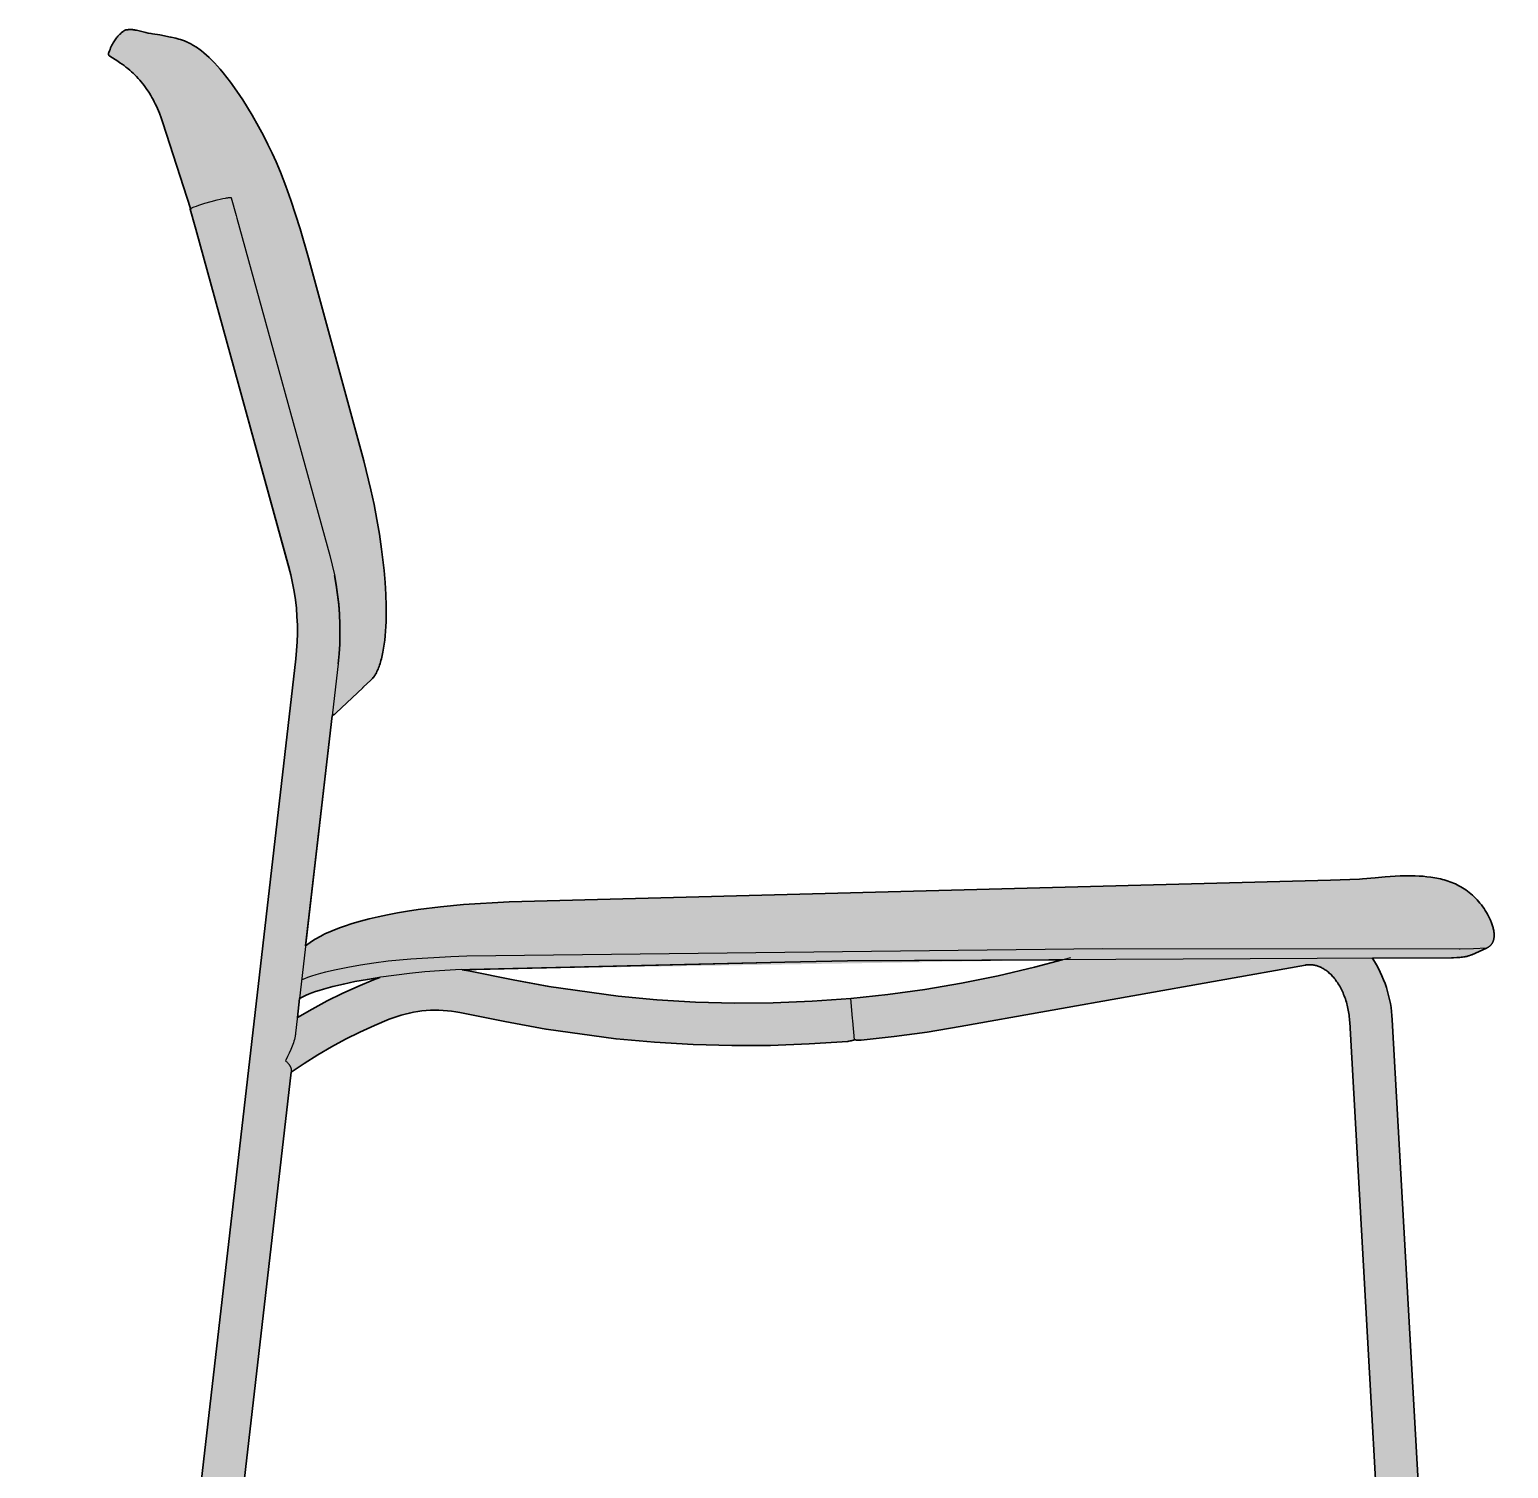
# Model space of a CAD drawing. Header units: millimetres. Extents: x 0 to 1859, y -925 to 1082.
# Drawn here: x 1148 to 1705, y 541 to 1082 of the extents above; entities that cross this region are included whole.
import ezdxf

# ---------------------------------------------------------------- set-up
doc = ezdxf.new("R2010")
doc.units = ezdxf.units.MM
doc.layers.add('Blocks', color=7, linetype='Continuous')
doc.layers.add('Blocks$Fill', color=7, linetype='Continuous', true_color=0xffffff)
doc.layers.add('Blocks$Inner', color=7, linetype='Continuous', lineweight=25, true_color=0x007f00)
doc.layers.add('Blocks$Outline', color=7, linetype='Continuous', lineweight=35, true_color=0xff3f3f)

# ---------------------------------------------------------------- blocks, each defined once
blk = doc.blocks.new('Soft Edge 90 Barstool High Side')
at = {"layer": 'Blocks$Fill'}
h = blk.add_hatch(color=256, dxfattribs=at)
h.paths.add_polyline_path([(164.24, 1015.09), (153.2, 1049.19), (152.5, 1051), (152.13, 1051.89), (151.75, 1052.76), (151.36, 1053.61), (150.96, 1054.45), (150.54, 1055.28), (150.12, 1056.09), (149.67, 1056.88), (149.22, 1057.66), (148.75, 1058.43), (148.27, 1059.18), (147.78, 1059.92), (147.27, 1060.65), (146.75, 1061.36), (146.21, 1062.05), (145.66, 1062.74), (145.09, 1063.41), (144.5, 1064.06), (143.9, 1064.71), (143.28, 1065.34), (142.65, 1065.96), (142, 1066.56), (141.33, 1067.16), (140.64, 1067.74), (139.93, 1068.31), (139.2, 1068.87), (138.45, 1069.41), (137.68, 1069.94), (133.77, 1072.47), (133.74, 1072.49), (133.71, 1072.51), (133.69, 1072.53), (133.66, 1072.55), (133.64, 1072.58), (133.61, 1072.6), (133.59, 1072.63), (133.57, 1072.65), (133.55, 1072.68), (133.52, 1072.71), (133.51, 1072.74), (133.49, 1072.77), (133.47, 1072.8), (133.45, 1072.83), (133.44, 1072.86), (133.42, 1072.89), (133.41, 1072.92), (133.4, 1072.96), (133.39, 1072.99), (133.38, 1073.02), (133.37, 1073.06), (133.36, 1073.09), (133.35, 1073.13), (133.35, 1073.16), (133.35, 1073.2), (133.34, 1073.23), (133.34, 1073.26), (133.34, 1073.3), (133.34, 1073.33), (133.34, 1073.37), (133.35, 1073.4), (133.35, 1073.44), (133.36, 1073.47), (133.36, 1073.51), (133.37, 1073.54), (133.38, 1073.57), (133.39, 1073.61), (133.4, 1073.64), (133.42, 1073.67), (133.43, 1073.7), (133.45, 1073.74), (133.46, 1073.77), (133.48, 1073.8), (133.5, 1073.83), (133.71, 1074.41), (133.93, 1074.96), (134.16, 1075.5), (134.4, 1076), (134.64, 1076.49), (134.88, 1076.95), (135.13, 1077.39), (135.38, 1077.81), (135.63, 1078.2), (135.89, 1078.57), (136.14, 1078.93), (136.39, 1079.26), (136.64, 1079.57), (136.89, 1079.87), (137.13, 1080.14), (137.37, 1080.39), (137.6, 1080.63), (137.83, 1080.85), (138.05, 1081.05), (138.26, 1081.24), (138.46, 1081.4), (138.66, 1081.56), (138.84, 1081.69), (139.01, 1081.81), (139.17, 1081.92), (139.32, 1082.01), (139.45, 1082.08), (139.51, 1082.12), (139.56, 1082.15), (139.62, 1082.17), (139.67, 1082.2), (139.71, 1082.22), (139.75, 1082.23), (139.79, 1082.25), (139.8, 1082.25), (139.82, 1082.26), (139.83, 1082.26), (139.85, 1082.26), (139.85, 1082.27), (139.86, 1082.27), (139.86, 1082.27), (139.87, 1082.27), (140.11, 1082.3), (140.32, 1082.33), (140.62, 1082.36), (140.83, 1082.38), (141.15, 1082.39), (141.38, 1082.4), (141.67, 1082.4), (141.93, 1082.4), (142.17, 1082.39), (142.38, 1082.37), (142.58, 1082.35), (142.76, 1082.34), (142.93, 1082.31), (143.18, 1082.28), (143.39, 1082.24), (143.58, 1082.2), (143.89, 1082.14), (148.29, 1081.07), (149.34, 1080.87), (149.91, 1080.77), (152.71, 1080.39), (156.64, 1079.57), (158.06, 1079.28), (158.72, 1079.13), (159.4, 1078.95), (159.75, 1078.85), (160.48, 1078.62), (161.19, 1078.38), (161.92, 1078.11), (162.68, 1077.79), (163.07, 1077.62), (163.47, 1077.43), (163.87, 1077.23), (164.29, 1077.02), (164.7, 1076.79), (165.13, 1076.55), (165.56, 1076.29), (166, 1076.02), (166.44, 1075.73), (166.89, 1075.42), (167.35, 1075.1), (167.81, 1074.76), (168.28, 1074.4), (169.23, 1073.64), (170.2, 1072.8), (171.2, 1071.88), (172.21, 1070.9), (173.24, 1069.83), (174.29, 1068.68), (175.36, 1067.45), (176.42, 1066.16), (177.84, 1064.37), (179.2, 1062.57), (181.58, 1059.28), (183.81, 1055.97), (185.64, 1053.1), (187.39, 1050.2), (189.82, 1045.91), (191.62, 1042.53), (193.33, 1039.12), (194.86, 1035.91), (196.34, 1032.62), (197.97, 1028.79), (200.02, 1023.54), (201.94, 1018.21), (203.72, 1012.85), (205.4, 1007.44), (229.4, 920.24), (232.04, 909.24), (233.22, 903.71), (234.3, 898.16), (235.25, 892.59), (236.06, 887), (237.01, 878.99), (237.41, 874.37), (237.68, 869.91), (237.8, 865.66), (237.81, 863.63), (237.73, 859.74), (237.64, 857.89), (237.53, 856.11), (237.39, 854.4), (237.22, 852.75), (237.02, 851.19), (236.79, 849.69), (236.54, 848.27), (236.26, 846.93), (235.96, 845.67), (235.8, 845.07), (235.64, 844.48), (235.46, 843.92), (235.29, 843.38), (235.1, 842.85), (234.91, 842.35), (234.72, 841.86), (234.51, 841.4), (234.3, 840.95), (234.09, 840.51), (233.86, 840.1), (233.74, 839.9), (233.62, 839.7), (233.5, 839.5), (233.37, 839.3), (233.23, 839.11), (233.09, 838.92), (232.95, 838.73), (232.79, 838.53), (232.63, 838.35), (232.48, 838.18), (232.2, 837.9), (231.9, 837.6), (229.29, 835.16), (218.93, 825.4), (218.92, 825.4), (218.92, 825.39), (218.92, 825.39), (218.8, 825.27), (218.68, 825.15), (218.56, 825.04), (218.43, 824.93), (218.3, 824.82), (218.16, 824.72), (218.02, 824.62), (217.88, 824.53), (217.74, 824.44), (217.59, 824.36), (217.44, 824.28), (207.49, 737.73), (209.2, 739.03), (210.11, 739.65), (211.05, 740.25), (211.76, 740.68), (212.46, 741.08), (213.15, 741.46), (213.84, 741.81), (214.74, 742.26), (215.63, 742.68), (216.53, 743.08), (218.33, 743.83), (220.64, 744.7), (222.05, 745.2), (224.99, 746.14), (228.07, 747.03), (231.32, 747.88), (234.72, 748.67), (238.29, 749.43), (241.99, 750.13), (245.84, 750.79), (249.81, 751.39), (258.15, 752.45), (266.82, 753.27), (284.05, 754.26), (603.75, 762.85), (604.9, 762.93), (609.63, 763.35), (617.14, 763.99), (619.02, 764.07), (620.9, 764.11), (622.79, 764.11), (624.68, 764.07), (626.15, 764.01), (627.63, 763.91), (629.1, 763.77), (630.57, 763.6), (632.03, 763.37), (632.76, 763.23), (633.48, 763.09), (634.2, 762.93), (634.91, 762.75), (635.62, 762.56), (636.33, 762.35), (637.03, 762.12), (637.73, 761.88), (638.42, 761.62), (639.1, 761.34), (639.78, 761.04), (640.46, 760.72), (641.12, 760.38), (641.78, 760.02), (642.43, 759.64), (643.08, 759.23), (643.71, 758.8), (644.34, 758.35), (644.96, 757.87), (645.57, 757.37), (646.17, 756.84), (646.76, 756.29), (647.35, 755.71), (647.92, 755.1), (648.48, 754.47), (649.02, 753.82), (649.55, 753.16), (650.06, 752.47), (650.55, 751.78), (651.01, 751.07), (651.46, 750.36), (651.87, 749.64), (652.27, 748.91), (652.63, 748.18), (652.96, 747.46), (653.12, 747.1), (653.27, 746.74), (653.41, 746.38), (653.54, 746.02), (653.66, 745.66), (653.77, 745.31), (653.87, 744.96), (653.97, 744.61), (654.05, 744.27), (654.13, 743.93), (654.19, 743.59), (654.25, 743.26), (654.29, 742.93), (654.32, 742.61), (654.35, 742.29), (654.36, 741.98), (654.36, 741.82), (654.36, 741.67), (654.36, 741.52), (654.35, 741.37), (654.34, 741.22), (654.33, 741.07), (654.32, 740.92), (654.3, 740.78), (654.28, 740.63), (654.26, 740.49), (654.23, 740.35), (654.2, 740.21), (654.17, 740.08), (654.13, 739.94), (654.09, 739.81), (654.05, 739.68), (654.01, 739.55), (653.96, 739.42), (653.91, 739.29), (653.85, 739.17), (653.8, 739.05), (653.73, 738.93), (653.67, 738.81), (653.6, 738.7), (653.53, 738.58), (653.46, 738.47), (653.38, 738.36), (653.3, 738.26), (653.21, 738.15), (653.12, 738.05), (653.03, 737.95), (652.94, 737.85), (652.84, 737.76), (652.74, 737.67), (652.63, 737.58), (652.52, 737.49), (652.41, 737.41), (652.29, 737.32), (652.17, 737.24), (652.05, 737.17), (651.92, 737.09), (651.79, 737.02), (651.65, 736.95), (651.51, 736.89), (646.03, 734.44), (645.39, 734.2), (645.28, 734.16), (645.17, 734.12), (645.06, 734.08), (644.95, 734.04), (644.69, 733.96), (644.4, 733.88), (644.08, 733.8), (643.73, 733.73), (643.34, 733.66), (642.93, 733.59), (642.48, 733.52), (642, 733.46), (641.49, 733.41), (640.34, 733.32), (639.04, 733.25), (638.34, 733.24), (608.57, 733.09), (610.11, 730.57), (610.85, 729.21), (611.54, 727.83), (612.19, 726.43), (612.79, 725), (613.34, 723.56), (613.84, 722.1), (614.29, 720.62), (614.69, 719.13), (615.04, 717.63), (615.34, 716.11), (615.59, 714.59), (615.79, 713.06), (615.94, 711.52), (616.03, 709.98), (639.72, 288.77), (645.72, 288.77), (645.91, 288.76), (646.1, 288.74), (646.29, 288.72), (646.48, 288.69), (646.67, 288.65), (646.86, 288.61), (647.04, 288.56), (647.23, 288.5), (647.41, 288.44), (647.59, 288.37), (647.76, 288.29), (647.94, 288.21), (648.11, 288.13), (648.28, 288.03), (648.44, 287.94), (648.6, 287.83), (648.76, 287.72), (648.91, 287.61), (649.06, 287.49), (649.21, 287.36), (649.35, 287.23), (649.48, 287.09), (649.61, 286.95), (649.74, 286.81), (649.86, 286.66), (649.98, 286.51), (650.09, 286.35), (650.19, 286.19), (650.29, 286.03), (650.38, 285.86), (650.47, 285.69), (650.55, 285.51), (650.63, 285.34), (650.69, 285.16), (650.76, 284.98), (650.81, 284.8), (650.86, 284.61), (650.91, 284.42), (650.94, 284.24), (650.97, 284.05), (651, 283.86), (651.02, 283.66), (651.03, 283.48), (651.03, 283.29), (651.03, 283.1), (651.02, 282.91), (651, 282.73), (650.98, 282.54), (650.95, 282.35), (650.92, 282.17), (650.88, 281.99), (650.83, 281.81), (650.78, 281.62), (650.72, 281.45), (650.65, 281.27), (650.58, 281.1), (650.51, 280.93), (650.42, 280.76), (650.33, 280.59), (650.24, 280.43), (650.14, 280.27), (650.04, 280.11), (649.93, 279.96), (649.81, 279.81), (649.69, 279.67), (649.56, 279.53), (649.43, 279.39), (649.3, 279.26), (648.96, 278.97), (648.59, 278.7), (648.2, 278.46), (647.79, 278.25), (647.37, 278.09), (646.94, 277.95), (646.51, 277.86), (646.08, 277.8), (645.65, 277.77), (640.34, 277.77), (655.21, 13.35), (655.21, 13.35), (656.23, 7), (656.49, 5.5), (657.07, 5.5), (657.17, 5.49), (657.26, 5.49), (657.35, 5.47), (657.45, 5.46), (657.54, 5.44), (657.63, 5.42), (657.72, 5.4), (657.81, 5.37), (657.9, 5.34), (657.99, 5.31), (658.07, 5.27), (658.16, 5.23), (658.24, 5.19), (658.33, 5.15), (658.41, 5.1), (658.49, 5.05), (658.56, 5), (658.64, 4.94), (658.71, 4.88), (658.79, 4.82), (658.86, 4.76), (658.92, 4.69), (658.99, 4.63), (659.05, 4.56), (659.11, 4.49), (659.17, 4.41), (659.22, 4.34), (659.28, 4.26), (659.33, 4.18), (659.38, 4.1), (659.42, 4.02), (659.46, 3.93), (659.5, 3.85), (659.54, 3.76), (659.57, 3.67), (659.6, 3.58), (659.63, 3.49), (659.65, 3.4), (659.67, 3.31), (659.69, 3.22), (659.7, 3.12), (659.71, 3.03), (659.72, 2.94), (659.73, 2.84), (659.73, 2.75), (659.73, 2.66), (659.72, 2.56), (659.71, 2.47), (659.7, 2.38), (659.69, 2.28), (659.67, 2.19), (659.65, 2.1), (659.63, 2.01), (659.6, 1.92), (659.57, 1.83), (659.54, 1.74), (659.5, 1.65), (659.46, 1.57), (659.42, 1.48), (659.38, 1.4), (659.33, 1.32), (659.28, 1.24), (659.22, 1.16), (659.17, 1.09), (659.11, 1.01), (659.05, 0.94), (658.99, 0.87), (658.92, 0.81), (658.86, 0.74), (658.79, 0.68), (658.71, 0.62), (658.64, 0.56), (658.56, 0.5), (658.49, 0.45), (658.41, 0.4), (658.33, 0.35), (658.24, 0.31), (658.16, 0.27), (658.07, 0.23), (657.99, 0.19), (657.9, 0.16), (657.81, 0.13), (657.72, 0.1), (657.63, 0.08), (657.54, 0.06), (657.45, 0.04), (657.35, 0.03), (657.26, 0.01), (657.17, 0.01), (657.07, 0), (656.98, 0), (637.38, 0), (637.29, 0.01), (637.2, 0.01), (637.1, 0.03), (637.01, 0.04), (636.92, 0.06), (636.83, 0.08), (636.74, 0.1), (636.65, 0.13), (636.56, 0.16), (636.47, 0.19), (636.38, 0.23), (636.3, 0.27), (636.21, 0.31), (636.13, 0.35), (636.05, 0.4), (635.97, 0.45), (635.89, 0.5), (635.82, 0.56), (635.74, 0.62), (635.67, 0.68), (635.6, 0.74), (635.53, 0.81), (635.47, 0.87), (635.41, 0.94), (635.34, 1.01), (635.29, 1.09), (635.23, 1.16), (635.18, 1.24), (635.13, 1.32), (635.08, 1.4), (635.04, 1.48), (634.99, 1.57), (634.96, 1.65), (634.92, 1.74), (634.89, 1.83), (634.86, 1.92), (634.83, 2.01), (634.81, 2.1), (634.79, 2.19), (634.77, 2.28), (634.75, 2.38), (634.74, 2.47), (634.73, 2.56), (634.73, 2.66), (634.73, 2.75), (634.73, 2.84), (634.73, 2.94), (634.74, 3.03), (634.75, 3.12), (634.77, 3.22), (634.79, 3.31), (634.81, 3.4), (634.83, 3.49), (634.86, 3.58), (634.89, 3.67), (634.92, 3.76), (634.96, 3.85), (634.99, 3.93), (635.04, 4.02), (635.08, 4.1), (635.13, 4.18), (635.18, 4.26), (635.23, 4.34), (635.29, 4.41), (635.34, 4.49), (635.41, 4.56), (635.47, 4.63), (635.53, 4.69), (635.6, 4.76), (635.67, 4.82), (635.74, 4.88), (635.82, 4.94), (635.89, 5), (635.97, 5.05), (636.05, 5.1), (636.13, 5.15), (636.21, 5.19), (636.3, 5.23), (636.38, 5.27), (636.47, 5.31), (636.56, 5.34), (636.65, 5.37), (636.74, 5.4), (636.83, 5.42), (636.92, 5.44), (637.01, 5.46), (637.1, 5.47), (637.2, 5.49), (637.29, 5.49), (637.38, 5.5), (637.48, 5.5), (637.96, 5.5), (638.23, 7), (639.24, 12.46), (624.31, 277.77), (154.59, 277.77), (124.14, 12.98), (125.18, 7.99), (125.45, 6.49), (126.03, 6.49), (126.12, 6.48), (126.21, 6.47), (126.31, 6.46), (126.4, 6.45), (126.49, 6.43), (126.58, 6.41), (126.67, 6.38), (126.76, 6.36), (126.85, 6.33), (126.94, 6.3), (127.03, 6.26), (127.11, 6.22), (127.2, 6.18), (127.28, 6.13), (127.36, 6.09), (127.44, 6.04), (127.52, 5.98), (127.59, 5.93), (127.67, 5.87), (127.74, 5.81), (127.81, 5.75), (127.88, 5.68), (127.94, 5.61), (128.01, 5.54), (128.07, 5.47), (128.12, 5.4), (128.18, 5.32), (128.23, 5.25), (128.28, 5.17), (128.33, 5.08), (128.37, 5), (128.42, 4.92), (128.45, 4.83), (128.49, 4.75), (128.52, 4.66), (128.55, 4.57), (128.58, 4.48), (128.6, 4.39), (128.62, 4.3), (128.64, 4.2), (128.66, 4.11), (128.67, 4.02), (128.68, 3.92), (128.68, 3.83), (128.68, 3.74), (128.68, 3.64), (128.68, 3.55), (128.67, 3.46), (128.66, 3.36), (128.64, 3.27), (128.62, 3.18), (128.6, 3.09), (128.58, 3), (128.55, 2.91), (128.52, 2.82), (128.49, 2.73), (128.45, 2.64), (128.42, 2.56), (128.37, 2.47), (128.33, 2.39), (128.28, 2.31), (128.23, 2.23), (128.18, 2.15), (128.12, 2.08), (128.07, 2), (128.01, 1.93), (127.94, 1.86), (127.88, 1.79), (127.81, 1.73), (127.74, 1.66), (127.67, 1.6), (127.59, 1.55), (127.52, 1.49), (127.44, 1.44), (127.36, 1.39), (127.28, 1.34), (127.2, 1.3), (127.11, 1.25), (127.03, 1.21), (126.94, 1.18), (126.85, 1.15), (126.76, 1.12), (126.67, 1.09), (126.58, 1.07), (126.49, 1.04), (126.4, 1.03), (126.31, 1.01), (126.21, 1), (126.12, 0.99), (126.03, 0.99), (125.93, 0.99), (106.34, 0.99), (106.24, 0.99), (106.15, 1), (106.06, 1.01), (105.97, 1.03), (105.87, 1.04), (105.78, 1.07), (105.69, 1.09), (105.6, 1.12), (105.51, 1.15), (105.42, 1.18), (105.34, 1.21), (105.25, 1.25), (105.17, 1.3), (105.08, 1.34), (105, 1.39), (104.92, 1.44), (104.85, 1.49), (104.77, 1.55), (104.7, 1.6), (104.63, 1.66), (104.56, 1.73), (104.49, 1.79), (104.42, 1.86), (104.36, 1.93), (104.3, 2), (104.24, 2.08), (104.19, 2.15), (104.13, 2.23), (104.08, 2.31), (104.04, 2.39), (103.99, 2.47), (103.95, 2.56), (103.91, 2.64), (103.87, 2.73), (103.84, 2.82), (103.81, 2.91), (103.78, 3), (103.76, 3.09), (103.74, 3.18), (103.72, 3.27), (103.71, 3.36), (103.7, 3.46), (103.69, 3.55), (103.68, 3.64), (103.68, 3.74), (103.68, 3.83), (103.69, 3.92), (103.7, 4.02), (103.71, 4.11), (103.72, 4.2), (103.74, 4.3), (103.76, 4.39), (103.78, 4.48), (103.81, 4.57), (103.84, 4.66), (103.87, 4.75), (103.91, 4.83), (103.95, 4.92), (103.99, 5), (104.04, 5.08), (104.08, 5.17), (104.13, 5.25), (104.19, 5.32), (104.24, 5.4), (104.3, 5.47), (104.36, 5.54), (104.42, 5.61), (104.49, 5.68), (104.56, 5.75), (104.63, 5.81), (104.7, 5.87), (104.77, 5.93), (104.85, 5.98), (104.92, 6.04), (105, 6.09), (105.08, 6.13), (105.17, 6.18), (105.25, 6.22), (105.34, 6.26), (105.42, 6.3), (105.51, 6.33), (105.6, 6.36), (105.69, 6.38), (105.78, 6.41), (105.87, 6.43), (105.97, 6.45), (106.06, 6.46), (106.15, 6.47), (106.24, 6.48), (106.34, 6.49), (106.43, 6.49), (106.92, 6.49), (107.18, 7.99), (108.24, 14.8), (108.24, 14.8), (203.8, 845.71), (204.1, 848.87), (204.3, 852.05), (204.39, 855.23), (204.37, 858.4), (204.23, 861.58), (203.99, 864.75), (203.63, 867.91), (203.17, 871.06), (202.59, 874.18), (201.91, 877.29), (201.18, 880.12), (166.2, 1007.27), (164.11, 1014.89), (164.11, 1014.91), (164.12, 1014.92), (164.13, 1014.94), (164.14, 1014.95), (164.14, 1014.97), (164.15, 1014.98), (164.16, 1015), (164.17, 1015.01), (164.19, 1015.03), (164.2, 1015.04), (164.21, 1015.06), (164.22, 1015.07), (164.23, 1015.08)], flags=0)
h.paths.add_polyline_path([(325.01, 718.83), (354.11, 716.62), (368.7, 716.24), (383.29, 716.34), (397.88, 716.93), (412.43, 718), (440.3, 721.4), (454.14, 723.75), (467.91, 726.53), (481.58, 729.73), (491.93, 732.5), (266.4, 728.75), (298.97, 722.46)], flags=0)
h.paths.add_polyline_path([(204.39, 710.78), (215.54, 717.02), (221.26, 719.87), (227.07, 722.53), (232.97, 724.99), (235.36, 725.89), (226.01, 724.3), (221.67, 723.4), (217.73, 722.46), (215.92, 721.98), (214.22, 721.5), (212.63, 721.01), (211.16, 720.53), (209.82, 720.05), (208.59, 719.57), (207.73, 719.2), (205.21, 717.92)], flags=0)
h.paths.add_polyline_path([(155.86, 288.77), (623.7, 288.77), (599.96, 710.36), (599.9, 711), (599.82, 711.63), (599.73, 712.27), (599.63, 712.9), (599.52, 713.53), (599.39, 714.16), (599.26, 714.78), (599.11, 715.39), (598.95, 716), (598.79, 716.6), (598.61, 717.2), (598.41, 717.79), (598.21, 718.36), (598, 718.93), (597.78, 719.49), (597.55, 720.03), (597.32, 720.57), (597.07, 721.09), (596.82, 721.6), (596.55, 722.1), (596.29, 722.58), (596.01, 723.05), (595.73, 723.51), (595.44, 723.94), (595.15, 724.37), (594.86, 724.78), (594.56, 725.18), (594.26, 725.55), (593.95, 725.92), (593.64, 726.27), (593.33, 726.61), (593.02, 726.93), (592.7, 727.24), (592.38, 727.53), (592.06, 727.81), (591.73, 728.08), (591.4, 728.34), (591.08, 728.58), (590.75, 728.8), (590.42, 729.02), (590.08, 729.22), (589.75, 729.4), (589.42, 729.57), (589.09, 729.73), (588.77, 729.88), (588.44, 730.01), (588.11, 730.13), (587.79, 730.23), (587.47, 730.33), (587.15, 730.41), (586.83, 730.48), (586.51, 730.54), (586.19, 730.58), (585.88, 730.62), (585.65, 730.64), (585.43, 730.65), (585.21, 730.66), (584.98, 730.66), (584.8, 730.66), (584.62, 730.65), (584.32, 730.64), (584, 730.61), (583.69, 730.57), (583.38, 730.52), (441.19, 705.35), (428.77, 703.65), (416.31, 702.29), (415.9, 702.28), (415.48, 702.29), (415.07, 702.31), (414.65, 702.34), (414.24, 702.39), (413.83, 702.45), (413.02, 702.19), (412.61, 702.09), (412.2, 701.99), (411.78, 701.91), (411.36, 701.84), (396.85, 700.85), (382.31, 700.31), (367.77, 700.25), (353.23, 700.64), (338.71, 701.5), (324.22, 702.82), (297.78, 706.44), (282.41, 709.26), (263.94, 712.95), (262.36, 713.18), (260.78, 713.36), (259.19, 713.48), (257.59, 713.55), (255.99, 713.56), (254.4, 713.52), (252.81, 713.42), (251.22, 713.27), (249.63, 713.06), (248.06, 712.8), (246.49, 712.49), (244.94, 712.12), (243.4, 711.7), (241.88, 711.23), (240.37, 710.7), (238.88, 710.13), (233.35, 707.8), (227.9, 705.3), (222.53, 702.62), (217.26, 699.77), (212.07, 696.75), (206.99, 693.56), (202.02, 690.21)], flags=0)
at = {"layer": 'Blocks$Inner'}
blk.add_line((166.2, 1007.27), (201.36, 879.5), dxfattribs=at)
for points in [[(218.79, 825.25), (218.92, 825.4), (218.93, 825.4), (228.93, 834.84), (228.99, 834.89), (229.14, 835.02), (229.2, 835.07), (229.29, 835.16), (231.9, 837.6), (232.2, 837.9), (232.48, 838.18), (232.63, 838.35), (232.79, 838.53), (232.95, 838.73), (233.09, 838.92), (233.23, 839.11), (233.37, 839.3), (233.5, 839.5), (233.62, 839.7), (233.74, 839.9), (233.86, 840.1), (234.09, 840.51), (234.3, 840.95), (234.51, 841.4), (234.72, 841.86), (234.91, 842.35), (235.1, 842.85), (235.29, 843.38), (235.46, 843.92), (235.64, 844.48), (235.8, 845.07), (235.96, 845.67), (236.26, 846.93), (236.54, 848.27), (236.79, 849.69), (237.02, 851.19), (237.22, 852.75), (237.39, 854.4), (237.53, 856.11), (237.64, 857.89), (237.73, 859.74), (237.81, 863.63), (237.8, 865.66), (237.68, 869.91), (237.41, 874.37), (237.01, 878.99), (236.06, 887), (235.25, 892.59), (234.3, 898.16), (233.22, 903.71), (232.04, 909.24), (229.4, 920.24), (208.51, 996.56), (205.4, 1007.44), (203.72, 1012.85), (201.94, 1018.21), (200.02, 1023.54), (197.97, 1028.79), (196.34, 1032.62), (194.86, 1035.91), (193.33, 1039.12), (191.62, 1042.53), (189.82, 1045.91), (187.39, 1050.2), (185.64, 1053.1), (183.81, 1055.97), (181.58, 1059.28), (179.2, 1062.57), (177.84, 1064.37), (176.42, 1066.16), (175.36, 1067.45), (174.29, 1068.68), (173.24, 1069.83), (172.21, 1070.9), (171.2, 1071.88), (170.2, 1072.8), (169.23, 1073.64), (168.28, 1074.4), (167.81, 1074.76), (167.35, 1075.1), (166.89, 1075.42), (166.44, 1075.73), (166, 1076.02), (165.56, 1076.29), (165.13, 1076.55), (164.7, 1076.79), (164.29, 1077.02), (163.87, 1077.23), (163.47, 1077.43), (163.07, 1077.62), (162.68, 1077.79), (161.92, 1078.11), (161.19, 1078.38), (160.48, 1078.62), (159.75, 1078.85), (159.4, 1078.95), (158.72, 1079.13), (158.06, 1079.28), (156.91, 1079.51), (156.67, 1079.56), (156.64, 1079.57), (152.71, 1080.39), (149.91, 1080.77), (149.34, 1080.87), (148.29, 1081.07), (147.37, 1081.27), (143.89, 1082.14), (143.58, 1082.2), (143.39, 1082.24), (143.18, 1082.28), (142.93, 1082.31), (142.76, 1082.34), (142.58, 1082.35), (142.38, 1082.37), (142.17, 1082.39), (141.93, 1082.4), (141.67, 1082.4), (141.38, 1082.4), (141.15, 1082.39), (140.83, 1082.38), (140.62, 1082.36), (140.32, 1082.33), (140.11, 1082.3), (139.87, 1082.27), (139.86, 1082.27), (139.86, 1082.27), (139.85, 1082.27), (139.85, 1082.26), (139.83, 1082.26), (139.82, 1082.26), (139.8, 1082.25), (139.79, 1082.25), (139.75, 1082.23), (139.71, 1082.22), (139.67, 1082.2), (139.62, 1082.17), (139.56, 1082.15), (139.51, 1082.12), (139.45, 1082.08), (139.32, 1082.01), (139.17, 1081.92), (139.01, 1081.81), (138.84, 1081.69), (138.66, 1081.56), (138.46, 1081.4), (138.26, 1081.24), (138.05, 1081.05), (137.83, 1080.85), (137.6, 1080.63), (137.37, 1080.39), (137.13, 1080.14), (136.89, 1079.87), (136.64, 1079.57), (136.39, 1079.26), (136.14, 1078.93), (135.89, 1078.57), (135.63, 1078.2), (135.38, 1077.81), (135.13, 1077.39), (134.88, 1076.95), (134.64, 1076.49), (134.4, 1076), (134.16, 1075.5), (133.93, 1074.96), (133.71, 1074.41), (133.5, 1073.83), (133.48, 1073.8), (133.46, 1073.77), (133.45, 1073.74), (133.43, 1073.7), (133.42, 1073.67), (133.4, 1073.64), (133.39, 1073.61), (133.38, 1073.57), (133.37, 1073.54), (133.36, 1073.51), (133.36, 1073.47), (133.35, 1073.44), (133.35, 1073.4), (133.34, 1073.37), (133.34, 1073.33), (133.34, 1073.3), (133.34, 1073.26), (133.34, 1073.23), (133.35, 1073.2), (133.35, 1073.16), (133.35, 1073.13), (133.36, 1073.09), (133.37, 1073.06), (133.38, 1073.02), (133.39, 1072.99), (133.4, 1072.96), (133.41, 1072.92), (133.42, 1072.89), (133.44, 1072.86), (133.45, 1072.83), (133.47, 1072.8), (133.49, 1072.77), (133.51, 1072.74), (133.52, 1072.71), (133.55, 1072.68), (133.57, 1072.65), (133.59, 1072.63), (133.61, 1072.6), (133.64, 1072.58), (133.66, 1072.55), (133.69, 1072.53), (133.71, 1072.51), (133.74, 1072.49), (133.77, 1072.47), (133.8, 1072.45), (136.88, 1070.47), (137.68, 1069.94), (138.45, 1069.41), (139.2, 1068.87), (139.93, 1068.31), (140.64, 1067.74), (141.33, 1067.16), (142, 1066.56), (142.65, 1065.96), (143.28, 1065.34), (143.9, 1064.71), (144.5, 1064.06), (145.09, 1063.41), (145.66, 1062.74), (146.21, 1062.05), (146.75, 1061.36), (147.27, 1060.65), (147.78, 1059.92), (148.27, 1059.18), (148.75, 1058.43), (149.22, 1057.66), (149.67, 1056.88), (150.12, 1056.09), (150.54, 1055.28), (150.96, 1054.45), (151.36, 1053.61), (151.75, 1052.76), (152.13, 1051.89), (152.5, 1051), (153.2, 1049.19), (153.85, 1047.31), (164.33, 1014.8)], [(166.2, 1007.3), (166.2, 1007.27), (165.94, 1008.23), (164.11, 1014.89), (164.11, 1014.91), (164.12, 1014.92), (164.13, 1014.94), (164.14, 1014.95), (164.14, 1014.97), (164.15, 1014.98), (164.16, 1015), (164.17, 1015.01), (164.19, 1015.03), (164.2, 1015.04), (164.21, 1015.06), (164.22, 1015.07), (164.23, 1015.08), (164.25, 1015.09), (164.26, 1015.1), (164.27, 1015.12), (164.29, 1015.13), (164.3, 1015.14), (164.32, 1015.15), (164.33, 1015.16), (164.35, 1015.16), (164.37, 1015.17), (164.38, 1015.18), (164.4, 1015.19), (164.41, 1015.19), (164.43, 1015.2), (164.45, 1015.2), (164.54, 1015.26), (164.65, 1015.31), (164.77, 1015.37), (164.9, 1015.43), (165.21, 1015.57), (165.56, 1015.71), (166.39, 1016.02), (167.37, 1016.37), (169.61, 1017.08), (171.9, 1017.73), (174.17, 1018.32), (175.31, 1018.59), (176.39, 1018.82), (177.36, 1019.01), (177.79, 1019.08), (178.17, 1019.14), (178.51, 1019.19), (178.8, 1019.21), (178.93, 1019.22), (179.04, 1019.23), (179.14, 1019.23), (179.19, 1019.23), (179.23, 1019.23), (179.24, 1019.23), (179.26, 1019.23), (179.27, 1019.23), (179.28, 1019.23), (179.29, 1019.23), (179.3, 1019.23), (179.31, 1019.23), (179.32, 1019.23), (179.33, 1019.23), (179.35, 1019.23), (179.36, 1019.23), (179.37, 1019.23), (179.38, 1019.22), (179.39, 1019.22), (179.4, 1019.22), (179.41, 1019.21), (179.42, 1019.21), (179.43, 1019.2), (179.44, 1019.2), (179.45, 1019.19), (179.46, 1019.19), (179.47, 1019.18), (179.48, 1019.18), (179.49, 1019.17), (179.5, 1019.16), (179.51, 1019.16), (179.52, 1019.15), (179.52, 1019.14), (179.53, 1019.13), (181.36, 1012.48), (181.63, 1011.52), (181.63, 1011.5), (216.55, 884.59), (217.48, 880.97), (218.28, 877.32), (218.95, 873.65), (219.5, 869.96), (219.92, 866.25), (220.2, 862.52), (220.36, 858.79), (220.39, 855.06), (220.29, 851.33), (220.05, 847.6), (219.69, 843.88), (203.71, 704.94), (203.68, 704.66), (203.63, 704.37), (203.58, 704.08), (203.53, 703.79), (203.4, 703.19), (203.24, 702.58), (203.06, 701.95), (202.87, 701.32), (202.65, 700.69), (202.42, 700.05), (202.17, 699.4), (201.91, 698.75), (201.34, 697.44), (200.72, 696.12), (200.06, 694.79), (199.94, 694.56), (200.18, 694.32), (200.41, 694.08), (200.64, 693.83), (200.85, 693.58), (201.05, 693.33), (201.14, 693.21), (201.23, 693.08), (201.32, 692.96), (201.4, 692.84), (201.48, 692.71), (201.56, 692.59), (201.63, 692.47), (201.69, 692.34), (201.76, 692.22), (201.81, 692.1), (201.86, 691.98), (201.91, 691.87), (201.93, 691.81), (201.95, 691.75), (201.97, 691.69), (201.99, 691.64), (202.01, 691.58), (202.02, 691.52), (202.04, 691.47), (202.05, 691.41), (202.06, 691.36), (202.07, 691.3), (202.08, 691.25), (202.08, 691.2), (202.09, 691.14), (202.09, 691.09), (202.1, 691.04), (202.1, 690.99), (202.1, 690.94), (202.09, 690.89), (202.09, 690.84), (202.09, 690.79), (155.49, 285.55)], [(108.24, 14.8), (203.8, 845.71), (204.1, 848.87), (204.3, 852.05), (204.39, 855.23), (204.37, 858.4), (204.23, 861.58), (203.99, 864.75), (203.63, 867.91), (203.17, 871.06), (202.59, 874.18), (201.91, 877.29), (201.12, 880.37), (201.12, 880.34), (201.13, 880.32)], [(220.28, 851.29), (220.28, 851.27), (220.05, 847.57), (219.69, 843.88), (220.05, 847.57), (220.28, 851.27), (220.39, 854.97), (220.36, 858.68), (220.21, 862.38), (219.93, 866.07), (219.52, 869.76), (218.99, 873.42), (218.33, 877.07)], [(217.44, 824.28), (217.59, 824.36), (217.74, 824.44), (217.88, 824.53), (218.02, 824.62), (218.16, 824.72), (218.3, 824.82), (218.43, 824.93), (218.56, 825.04), (218.68, 825.15), (218.8, 825.27), (218.92, 825.39), (218.82, 825.3)], [(609.63, 763.35), (604.9, 762.93), (603.75, 762.85), (592.85, 762.47), (284.05, 754.26), (266.82, 753.27), (258.15, 752.45), (249.81, 751.39), (245.84, 750.79), (241.99, 750.13), (238.29, 749.43), (234.72, 748.67), (231.32, 747.88), (228.07, 747.03), (224.99, 746.14), (222.05, 745.2), (220.64, 744.7), (218.33, 743.83), (216.53, 743.08), (215.63, 742.68), (214.74, 742.26), (213.84, 741.81), (213.15, 741.46), (212.46, 741.08), (211.76, 740.68), (211.05, 740.25), (210.11, 739.65), (209.2, 739.03), (208.27, 738.34), (207.49, 737.73)], [(644.87, 734.02), (646.03, 734.44), (651.51, 736.89), (651.65, 736.95), (651.79, 737.02), (651.92, 737.09), (652.05, 737.17), (652.17, 737.24), (652.29, 737.32), (652.41, 737.41), (652.52, 737.49), (652.63, 737.58), (652.74, 737.67), (652.84, 737.76), (652.94, 737.85), (653.03, 737.95), (653.12, 738.05), (653.21, 738.15), (653.3, 738.26), (653.38, 738.36), (653.46, 738.47), (653.53, 738.58), (653.6, 738.7), (653.67, 738.81), (653.73, 738.93), (653.8, 739.05), (653.85, 739.17), (653.91, 739.29), (653.96, 739.42), (654.01, 739.55), (654.05, 739.68), (654.09, 739.81), (654.13, 739.94), (654.17, 740.08), (654.2, 740.21), (654.23, 740.35), (654.26, 740.49), (654.28, 740.63), (654.3, 740.78), (654.32, 740.92), (654.33, 741.07), (654.34, 741.22), (654.35, 741.37), (654.36, 741.52), (654.36, 741.67), (654.36, 741.82), (654.36, 741.98), (654.35, 742.29), (654.32, 742.61), (654.29, 742.93), (654.25, 743.26), (654.19, 743.59), (654.13, 743.93), (654.05, 744.27), (653.97, 744.61), (653.87, 744.96), (653.77, 745.31), (653.66, 745.66), (653.54, 746.02), (653.41, 746.38), (653.27, 746.74), (653.12, 747.1), (652.96, 747.46), (652.63, 748.18), (652.27, 748.91), (651.87, 749.64), (651.46, 750.36), (651.01, 751.07), (650.55, 751.78), (650.06, 752.47), (649.55, 753.16), (649.02, 753.82), (648.48, 754.47), (647.92, 755.1), (647.35, 755.71), (646.76, 756.29), (646.17, 756.84), (645.57, 757.37), (644.96, 757.87), (644.34, 758.35), (643.71, 758.8), (643.08, 759.23), (642.43, 759.64), (641.78, 760.02), (641.12, 760.38), (640.46, 760.72), (639.78, 761.04), (639.1, 761.34), (638.42, 761.62), (637.73, 761.88), (637.03, 762.12), (636.33, 762.35), (635.62, 762.56), (634.91, 762.75), (634.2, 762.93), (633.48, 763.09), (632.76, 763.23), (632.03, 763.37), (630.57, 763.6), (629.1, 763.77), (627.63, 763.91), (626.15, 764.01), (624.68, 764.07), (622.79, 764.11), (620.9, 764.11), (619.02, 764.07), (617.14, 763.99), (613.38, 763.72), (609.63, 763.35), (609, 763.28)], [(646.03, 734.44), (646.03, 734.44), (646.03, 734.44), (646.03, 734.44), (646.03, 734.44), (646.03, 734.44), (646.03, 734.44), (646.03, 734.44), (646.03, 734.44), (646.03, 734.44), (646.03, 734.44), (646.03, 734.44), (646.03, 734.44), (646.03, 734.44), (646.03, 734.44), (646.03, 734.44), (646.02, 734.44), (646.02, 734.44), (646.01, 734.44), (646, 734.44), (645.99, 734.43), (645.97, 734.43), (645.96, 734.43), (645.94, 734.42), (645.92, 734.42), (645.9, 734.41), (645.88, 734.41), (645.86, 734.4), (645.83, 734.39), (645.81, 734.38), (645.75, 734.36), (645.37, 734.2), (645.28, 734.16), (645.17, 734.12), (645.06, 734.08), (644.95, 734.04), (644.69, 733.96), (644.4, 733.88), (644.08, 733.8), (643.73, 733.73), (643.34, 733.66), (642.93, 733.59), (642.48, 733.52), (642, 733.46), (641.49, 733.41), (640.34, 733.32), (639.04, 733.25), (638.34, 733.24), (411.24, 732.09), (387.61, 731.66), (263.78, 728.69), (257.81, 728.37), (252.32, 727.95), (246.54, 727.36), (235.73, 725.95), (230.71, 725.15), (226.01, 724.3), (221.67, 723.4), (217.73, 722.46), (215.92, 721.98), (214.22, 721.5), (212.63, 721.01), (211.16, 720.53), (209.82, 720.05), (208.59, 719.57), (207.73, 719.2), (205.21, 717.92)], [(651.51, 736.89), (646.58, 736.67), (641.64, 736.55), (641.2, 736.55), (507.17, 736.62), (268.14, 733.82), (262.04, 733.59), (247.09, 732.7), (238.55, 731.94), (233.17, 731.28), (228.08, 730.52), (223.32, 729.67), (218.91, 728.75), (214.9, 727.8), (213.05, 727.31), (211.3, 726.81), (209.67, 726.3), (208.14, 725.8), (207.05, 725.4), (206.02, 724.99)], [(202.02, 690.21), (206.99, 693.56), (212.07, 696.75), (217.26, 699.77), (222.53, 702.62), (227.9, 705.3), (233.35, 707.8), (238.88, 710.13), (240.37, 710.7), (241.88, 711.23), (243.4, 711.7), (244.94, 712.12), (246.49, 712.49), (248.06, 712.8), (249.63, 713.06), (251.22, 713.27), (252.81, 713.42), (254.4, 713.52), (255.99, 713.56), (257.59, 713.55), (259.19, 713.48), (260.78, 713.36), (262.36, 713.18), (263.94, 712.95), (265.51, 712.66), (282.41, 709.26), (297.78, 706.44), (297.88, 706.42), (324.11, 702.83), (324.22, 702.82), (338.71, 701.5), (353.23, 700.64), (367.77, 700.25), (382.31, 700.31), (396.85, 700.85), (411.36, 701.84), (411.78, 701.91), (412.2, 701.99), (412.61, 702.09), (413.02, 702.19), (413.43, 702.32), (413.83, 702.45), (413.19, 709.59), (413.11, 710.53), (412.43, 718), (426.39, 719.48), (440.3, 721.4), (454.14, 723.75), (467.91, 726.53), (481.58, 729.73), (495.14, 733.36)], [(298.99, 722.46), (285.56, 724.95), (268.67, 728.35), (265.99, 728.83)], [(413.83, 702.45), (414.24, 702.39), (414.65, 702.34), (415.07, 702.31), (415.48, 702.29), (415.9, 702.28), (416.31, 702.29), (428.77, 703.65), (441.19, 705.35), (453.56, 707.38), (583.38, 730.52), (583.69, 730.57), (584, 730.61), (584.32, 730.64), (584.62, 730.65), (584.8, 730.66), (584.98, 730.66), (585.21, 730.66), (585.43, 730.65), (585.65, 730.64), (585.88, 730.62), (586.19, 730.58), (586.51, 730.54), (586.83, 730.48), (587.15, 730.41), (587.47, 730.33), (587.79, 730.23), (588.11, 730.13), (588.44, 730.01), (588.77, 729.88), (589.09, 729.73), (589.42, 729.57), (589.75, 729.4), (590.08, 729.22), (590.42, 729.02), (590.75, 728.8), (591.08, 728.58), (591.4, 728.34), (591.73, 728.08), (592.06, 727.81), (592.38, 727.53), (592.7, 727.24), (593.02, 726.93), (593.33, 726.61), (593.64, 726.27), (593.95, 725.92), (594.26, 725.55), (594.56, 725.18), (594.86, 724.78), (595.15, 724.37), (595.44, 723.94), (595.73, 723.51), (596.01, 723.05), (596.29, 722.58), (596.55, 722.1), (596.82, 721.6), (597.07, 721.09), (597.32, 720.57), (597.55, 720.03), (597.78, 719.49), (598, 718.93), (598.21, 718.36), (598.41, 717.79), (598.61, 717.2), (598.79, 716.6), (598.95, 716), (599.11, 715.39), (599.26, 714.78), (599.39, 714.16), (599.52, 713.53), (599.63, 712.9), (599.73, 712.27), (599.82, 711.63), (599.9, 711), (599.96, 710.36), (600.01, 709.72), (600.06, 709.08), (623.7, 288.77)], [(639.72, 288.77), (616.03, 709.98), (615.94, 711.52), (615.79, 713.06), (615.59, 714.59), (615.34, 716.11), (615.04, 717.63), (614.69, 719.13), (614.29, 720.62), (613.84, 722.1), (613.34, 723.56), (612.79, 725), (612.19, 726.43), (611.54, 727.83), (610.85, 729.21), (610.11, 730.57), (609.33, 731.9), (608.5, 733.2)], [(235.47, 725.93), (232.97, 724.99), (227.07, 722.53), (221.26, 719.87), (215.54, 717.02), (209.91, 713.99), (204.39, 710.78)], [(298.97, 722.46), (298.88, 722.47), (325.06, 718.82)], [(412.43, 718), (397.88, 716.93), (383.29, 716.34), (368.7, 716.24), (354.11, 716.62), (339.54, 717.48), (325.01, 718.83)]]:
    blk.add_lwpolyline(points, dxfattribs=at)
at = {"layer": 'Blocks$Outline'}
for points in [[(164.24, 1015.09), (153.85, 1047.31), (153.2, 1049.19), (152.5, 1051), (152.13, 1051.89), (151.75, 1052.76), (151.36, 1053.61), (150.96, 1054.45), (150.54, 1055.28), (150.12, 1056.09), (149.67, 1056.88), (149.22, 1057.66), (148.75, 1058.43), (148.27, 1059.18), (147.78, 1059.92), (147.27, 1060.65), (146.75, 1061.36), (146.21, 1062.05), (145.66, 1062.74), (145.09, 1063.41), (144.5, 1064.06), (143.9, 1064.71), (143.28, 1065.34), (142.65, 1065.96), (142, 1066.56), (141.33, 1067.16), (140.64, 1067.74), (139.93, 1068.31), (139.2, 1068.87), (138.45, 1069.41), (137.68, 1069.94), (136.88, 1070.47), (133.8, 1072.45), (133.77, 1072.47), (133.74, 1072.49), (133.71, 1072.51), (133.69, 1072.53), (133.66, 1072.55), (133.64, 1072.58), (133.61, 1072.6), (133.59, 1072.63), (133.57, 1072.65), (133.55, 1072.68), (133.52, 1072.71), (133.51, 1072.74), (133.49, 1072.77), (133.47, 1072.8), (133.45, 1072.83), (133.44, 1072.86), (133.42, 1072.89), (133.41, 1072.92), (133.4, 1072.96), (133.39, 1072.99), (133.38, 1073.02), (133.37, 1073.06), (133.36, 1073.09), (133.35, 1073.13), (133.35, 1073.16), (133.35, 1073.2), (133.34, 1073.23), (133.34, 1073.26), (133.34, 1073.3), (133.34, 1073.33), (133.34, 1073.37), (133.35, 1073.4), (133.35, 1073.44), (133.36, 1073.47), (133.36, 1073.51), (133.37, 1073.54), (133.38, 1073.57), (133.39, 1073.61), (133.4, 1073.64), (133.42, 1073.67), (133.43, 1073.7), (133.45, 1073.74), (133.46, 1073.77), (133.48, 1073.8), (133.5, 1073.83), (133.71, 1074.41), (133.93, 1074.96), (134.16, 1075.5), (134.4, 1076), (134.64, 1076.49), (134.88, 1076.95), (135.13, 1077.39), (135.38, 1077.81), (135.63, 1078.2), (135.89, 1078.57), (136.14, 1078.93), (136.39, 1079.26), (136.64, 1079.57), (136.89, 1079.87), (137.13, 1080.14), (137.37, 1080.39), (137.6, 1080.63), (137.83, 1080.85), (138.05, 1081.05), (138.26, 1081.24), (138.46, 1081.4), (138.66, 1081.56), (138.84, 1081.69), (139.01, 1081.81), (139.17, 1081.92), (139.32, 1082.01), (139.45, 1082.08), (139.51, 1082.12), (139.56, 1082.15), (139.62, 1082.17), (139.67, 1082.2), (139.71, 1082.22), (139.75, 1082.23), (139.79, 1082.25), (139.8, 1082.25), (139.82, 1082.26), (139.83, 1082.26), (139.85, 1082.26), (139.85, 1082.27), (139.86, 1082.27), (139.86, 1082.27), (139.87, 1082.27), (140.11, 1082.3), (140.32, 1082.33), (140.62, 1082.36), (140.83, 1082.38), (141.15, 1082.39), (141.38, 1082.4), (141.67, 1082.4), (141.93, 1082.4), (142.17, 1082.39), (142.38, 1082.37), (142.58, 1082.35), (142.76, 1082.34), (142.93, 1082.31), (143.18, 1082.28), (143.39, 1082.24), (143.58, 1082.2), (143.89, 1082.14), (147.37, 1081.27), (148.29, 1081.07), (149.34, 1080.87), (149.91, 1080.77), (152.71, 1080.39), (156.64, 1079.57), (156.67, 1079.56), (156.91, 1079.51), (158.06, 1079.28), (158.72, 1079.13), (159.4, 1078.95), (159.75, 1078.85), (160.48, 1078.62), (161.19, 1078.38), (161.92, 1078.11), (162.68, 1077.79), (163.07, 1077.62), (163.47, 1077.43), (163.87, 1077.23), (164.29, 1077.02), (164.7, 1076.79), (165.13, 1076.55), (165.56, 1076.29), (166, 1076.02), (166.44, 1075.73), (166.89, 1075.42), (167.35, 1075.1), (167.81, 1074.76), (168.28, 1074.4), (169.23, 1073.64), (170.2, 1072.8), (171.2, 1071.88), (172.21, 1070.9), (173.24, 1069.83), (174.29, 1068.68), (175.36, 1067.45), (176.42, 1066.16), (177.84, 1064.37), (179.2, 1062.57), (181.58, 1059.28), (183.81, 1055.97), (185.64, 1053.1), (187.39, 1050.2), (189.82, 1045.91), (191.62, 1042.53), (193.33, 1039.12), (194.86, 1035.91), (196.34, 1032.62), (197.97, 1028.79), (200.02, 1023.54), (201.94, 1018.21), (203.72, 1012.85), (205.4, 1007.44), (208.51, 996.56), (229.4, 920.24), (232.04, 909.24), (233.22, 903.71), (234.3, 898.16), (235.25, 892.59), (236.06, 887), (237.01, 878.99), (237.41, 874.37), (237.68, 869.91), (237.8, 865.66), (237.81, 863.63), (237.73, 859.74), (237.64, 857.89), (237.53, 856.11), (237.39, 854.4), (237.22, 852.75), (237.02, 851.19), (236.79, 849.69), (236.54, 848.27), (236.26, 846.93), (235.96, 845.67), (235.8, 845.07), (235.64, 844.48), (235.46, 843.92), (235.29, 843.38), (235.1, 842.85), (234.91, 842.35), (234.72, 841.86), (234.51, 841.4), (234.3, 840.95), (234.09, 840.51), (233.86, 840.1), (233.74, 839.9), (233.62, 839.7), (233.5, 839.5), (233.37, 839.3), (233.23, 839.11), (233.09, 838.92), (232.95, 838.73), (232.79, 838.53), (232.63, 838.35), (232.48, 838.18), (232.2, 837.9), (231.9, 837.6), (229.29, 835.16), (229.2, 835.07), (229.14, 835.02), (228.99, 834.89), (228.93, 834.84), (218.93, 825.4), (218.92, 825.4), (218.92, 825.39)], [(166.2, 1007.27), (165.94, 1008.23), (164.11, 1014.89), (164.11, 1014.91), (164.12, 1014.92), (164.13, 1014.94), (164.14, 1014.95), (164.14, 1014.97), (164.15, 1014.98), (164.16, 1015), (164.17, 1015.01), (164.19, 1015.03), (164.2, 1015.04), (164.21, 1015.06), (164.22, 1015.07), (164.23, 1015.08), (164.24, 1015.09)], [(201.18, 880.12), (166.2, 1007.27)], [(108.24, 14.8), (108.24, 14.8), (203.8, 845.71), (204.1, 848.87), (204.3, 852.05), (204.39, 855.23), (204.37, 858.4), (204.23, 861.58), (203.99, 864.75), (203.63, 867.91), (203.17, 871.06), (202.59, 874.18), (201.91, 877.29), (201.18, 880.12)], [(217.44, 824.28), (207.49, 737.73)], [(218.92, 825.39), (218.92, 825.39), (218.8, 825.27), (218.68, 825.15), (218.56, 825.04), (218.43, 824.93), (218.3, 824.82), (218.16, 824.72), (218.02, 824.62), (217.88, 824.53), (217.74, 824.44), (217.59, 824.36), (217.44, 824.28)], [(207.49, 737.73), (208.27, 738.34), (209.2, 739.03), (210.11, 739.65), (211.05, 740.25), (211.76, 740.68), (212.46, 741.08), (213.15, 741.46), (213.84, 741.81), (214.74, 742.26), (215.63, 742.68), (216.53, 743.08), (218.33, 743.83), (220.64, 744.7), (222.05, 745.2), (224.99, 746.14), (228.07, 747.03), (231.32, 747.88), (234.72, 748.67), (238.29, 749.43), (241.99, 750.13), (245.84, 750.79), (249.81, 751.39), (258.15, 752.45), (266.82, 753.27), (284.05, 754.26), (592.85, 762.47), (603.75, 762.85), (604.9, 762.93), (609.63, 763.35)], [(609.63, 763.35), (613.38, 763.72), (617.14, 763.99), (619.02, 764.07), (620.9, 764.11), (622.79, 764.11), (624.68, 764.07), (626.15, 764.01), (627.63, 763.91), (629.1, 763.77), (630.57, 763.6), (632.03, 763.37), (632.76, 763.23), (633.48, 763.09), (634.2, 762.93), (634.91, 762.75), (635.62, 762.56), (636.33, 762.35), (637.03, 762.12), (637.73, 761.88), (638.42, 761.62), (639.1, 761.34), (639.78, 761.04), (640.46, 760.72), (641.12, 760.38), (641.78, 760.02), (642.43, 759.64), (643.08, 759.23), (643.71, 758.8), (644.34, 758.35), (644.96, 757.87), (645.57, 757.37), (646.17, 756.84), (646.76, 756.29), (647.35, 755.71), (647.92, 755.1), (648.48, 754.47), (649.02, 753.82), (649.55, 753.16), (650.06, 752.47), (650.55, 751.78), (651.01, 751.07), (651.46, 750.36), (651.87, 749.64), (652.27, 748.91), (652.63, 748.18), (652.96, 747.46), (653.12, 747.1), (653.27, 746.74), (653.41, 746.38), (653.54, 746.02), (653.66, 745.66), (653.77, 745.31), (653.87, 744.96), (653.97, 744.61), (654.05, 744.27), (654.13, 743.93), (654.19, 743.59), (654.25, 743.26), (654.29, 742.93), (654.32, 742.61), (654.35, 742.29), (654.36, 741.98), (654.36, 741.82), (654.36, 741.67), (654.36, 741.52), (654.35, 741.37), (654.34, 741.22), (654.33, 741.07), (654.32, 740.92), (654.3, 740.78), (654.28, 740.63), (654.26, 740.49), (654.23, 740.35), (654.2, 740.21), (654.17, 740.08), (654.13, 739.94), (654.09, 739.81), (654.05, 739.68), (654.01, 739.55), (653.96, 739.42), (653.91, 739.29), (653.85, 739.17), (653.8, 739.05), (653.73, 738.93), (653.67, 738.81), (653.6, 738.7), (653.53, 738.58), (653.46, 738.47), (653.38, 738.36), (653.3, 738.26), (653.21, 738.15), (653.12, 738.05), (653.03, 737.95), (652.94, 737.85), (652.84, 737.76), (652.74, 737.67), (652.63, 737.58), (652.52, 737.49), (652.41, 737.41), (652.29, 737.32), (652.17, 737.24), (652.05, 737.17), (651.92, 737.09), (651.79, 737.02), (651.65, 736.95), (651.51, 736.89), (646.03, 734.44), (645.39, 734.2)], [(645.39, 734.2), (645.37, 734.2), (645.28, 734.16), (645.17, 734.12), (645.06, 734.08), (644.95, 734.04), (644.69, 733.96), (644.4, 733.88), (644.08, 733.8), (643.73, 733.73), (643.34, 733.66), (642.93, 733.59), (642.48, 733.52), (642, 733.46), (641.49, 733.41), (640.34, 733.32), (639.04, 733.25), (638.34, 733.24), (608.57, 733.09)], [(491.93, 732.5), (411.24, 732.09), (387.61, 731.66), (266.4, 728.75)], [(266.4, 728.75), (268.67, 728.35), (285.56, 724.95), (298.97, 722.46)], [(412.43, 718), (426.39, 719.48), (440.3, 721.4), (454.14, 723.75), (467.91, 726.53), (481.58, 729.73), (491.93, 732.5)], [(623.7, 288.77), (600.06, 709.08), (600.01, 709.72), (599.96, 710.36), (599.9, 711), (599.82, 711.63), (599.73, 712.27), (599.63, 712.9), (599.52, 713.53), (599.39, 714.16), (599.26, 714.78), (599.11, 715.39), (598.95, 716), (598.79, 716.6), (598.61, 717.2), (598.41, 717.79), (598.21, 718.36), (598, 718.93), (597.78, 719.49), (597.55, 720.03), (597.32, 720.57), (597.07, 721.09), (596.82, 721.6), (596.55, 722.1), (596.29, 722.58), (596.01, 723.05), (595.73, 723.51), (595.44, 723.94), (595.15, 724.37), (594.86, 724.78), (594.56, 725.18), (594.26, 725.55), (593.95, 725.92), (593.64, 726.27), (593.33, 726.61), (593.02, 726.93), (592.7, 727.24), (592.38, 727.53), (592.06, 727.81), (591.73, 728.08), (591.4, 728.34), (591.08, 728.58), (590.75, 728.8), (590.42, 729.02), (590.08, 729.22), (589.75, 729.4), (589.42, 729.57), (589.09, 729.73), (588.77, 729.88), (588.44, 730.01), (588.11, 730.13), (587.79, 730.23), (587.47, 730.33), (587.15, 730.41), (586.83, 730.48), (586.51, 730.54), (586.19, 730.58), (585.88, 730.62), (585.65, 730.64), (585.43, 730.65), (585.21, 730.66), (584.98, 730.66), (584.8, 730.66), (584.62, 730.65), (584.32, 730.64), (584, 730.61), (583.69, 730.57), (583.38, 730.52), (453.56, 707.38), (441.19, 705.35), (428.77, 703.65), (416.31, 702.29), (415.9, 702.28), (415.48, 702.29), (415.07, 702.31), (414.65, 702.34), (414.24, 702.39), (413.83, 702.45)], [(608.57, 733.09), (609.33, 731.9), (610.11, 730.57), (610.85, 729.21), (611.54, 727.83), (612.19, 726.43), (612.79, 725), (613.34, 723.56), (613.84, 722.1), (614.29, 720.62), (614.69, 719.13), (615.04, 717.63), (615.34, 716.11), (615.59, 714.59), (615.79, 713.06), (615.94, 711.52), (616.03, 709.98), (639.72, 288.77)], [(204.39, 710.78), (209.91, 713.99), (215.54, 717.02), (221.26, 719.87), (227.07, 722.53), (232.97, 724.99), (235.36, 725.89)], [(235.36, 725.89), (230.71, 725.15), (226.01, 724.3), (221.67, 723.4), (217.73, 722.46), (215.92, 721.98), (214.22, 721.5), (212.63, 721.01), (211.16, 720.53), (209.82, 720.05), (208.59, 719.57), (207.73, 719.2), (205.21, 717.92)], [(205.21, 717.92), (204.39, 710.78)], [(298.97, 722.46), (325.01, 718.83)], [(325.01, 718.83), (339.54, 717.48), (354.11, 716.62), (368.7, 716.24), (383.29, 716.34), (397.88, 716.93), (412.43, 718)], [(324.22, 702.82), (324.11, 702.83), (297.88, 706.42), (297.78, 706.44), (282.41, 709.26), (265.51, 712.66), (263.94, 712.95), (262.36, 713.18), (260.78, 713.36), (259.19, 713.48), (257.59, 713.55), (255.99, 713.56), (254.4, 713.52), (252.81, 713.42), (251.22, 713.27), (249.63, 713.06), (248.06, 712.8), (246.49, 712.49), (244.94, 712.12), (243.4, 711.7), (241.88, 711.23), (240.37, 710.7), (238.88, 710.13), (233.35, 707.8), (227.9, 705.3), (222.53, 702.62), (217.26, 699.77), (212.07, 696.75), (206.99, 693.56), (202.02, 690.21)], [(413.83, 702.45), (413.43, 702.32), (413.02, 702.19), (412.61, 702.09), (412.2, 701.99), (411.78, 701.91), (411.36, 701.84), (396.85, 700.85), (382.31, 700.31), (367.77, 700.25), (353.23, 700.64), (338.71, 701.5), (324.22, 702.82)], [(202.02, 690.21), (155.86, 288.77)]]:
    blk.add_lwpolyline(points, dxfattribs=at)

msp = doc.modelspace()

# ---------------------------------------------------------------- block references
at = {"layer": 'Blocks'}
msp.add_blockref('Soft Edge 90 Barstool High Side', (1044.79, 0), dxfattribs=at)

doc.saveas('drawing.dxf')
